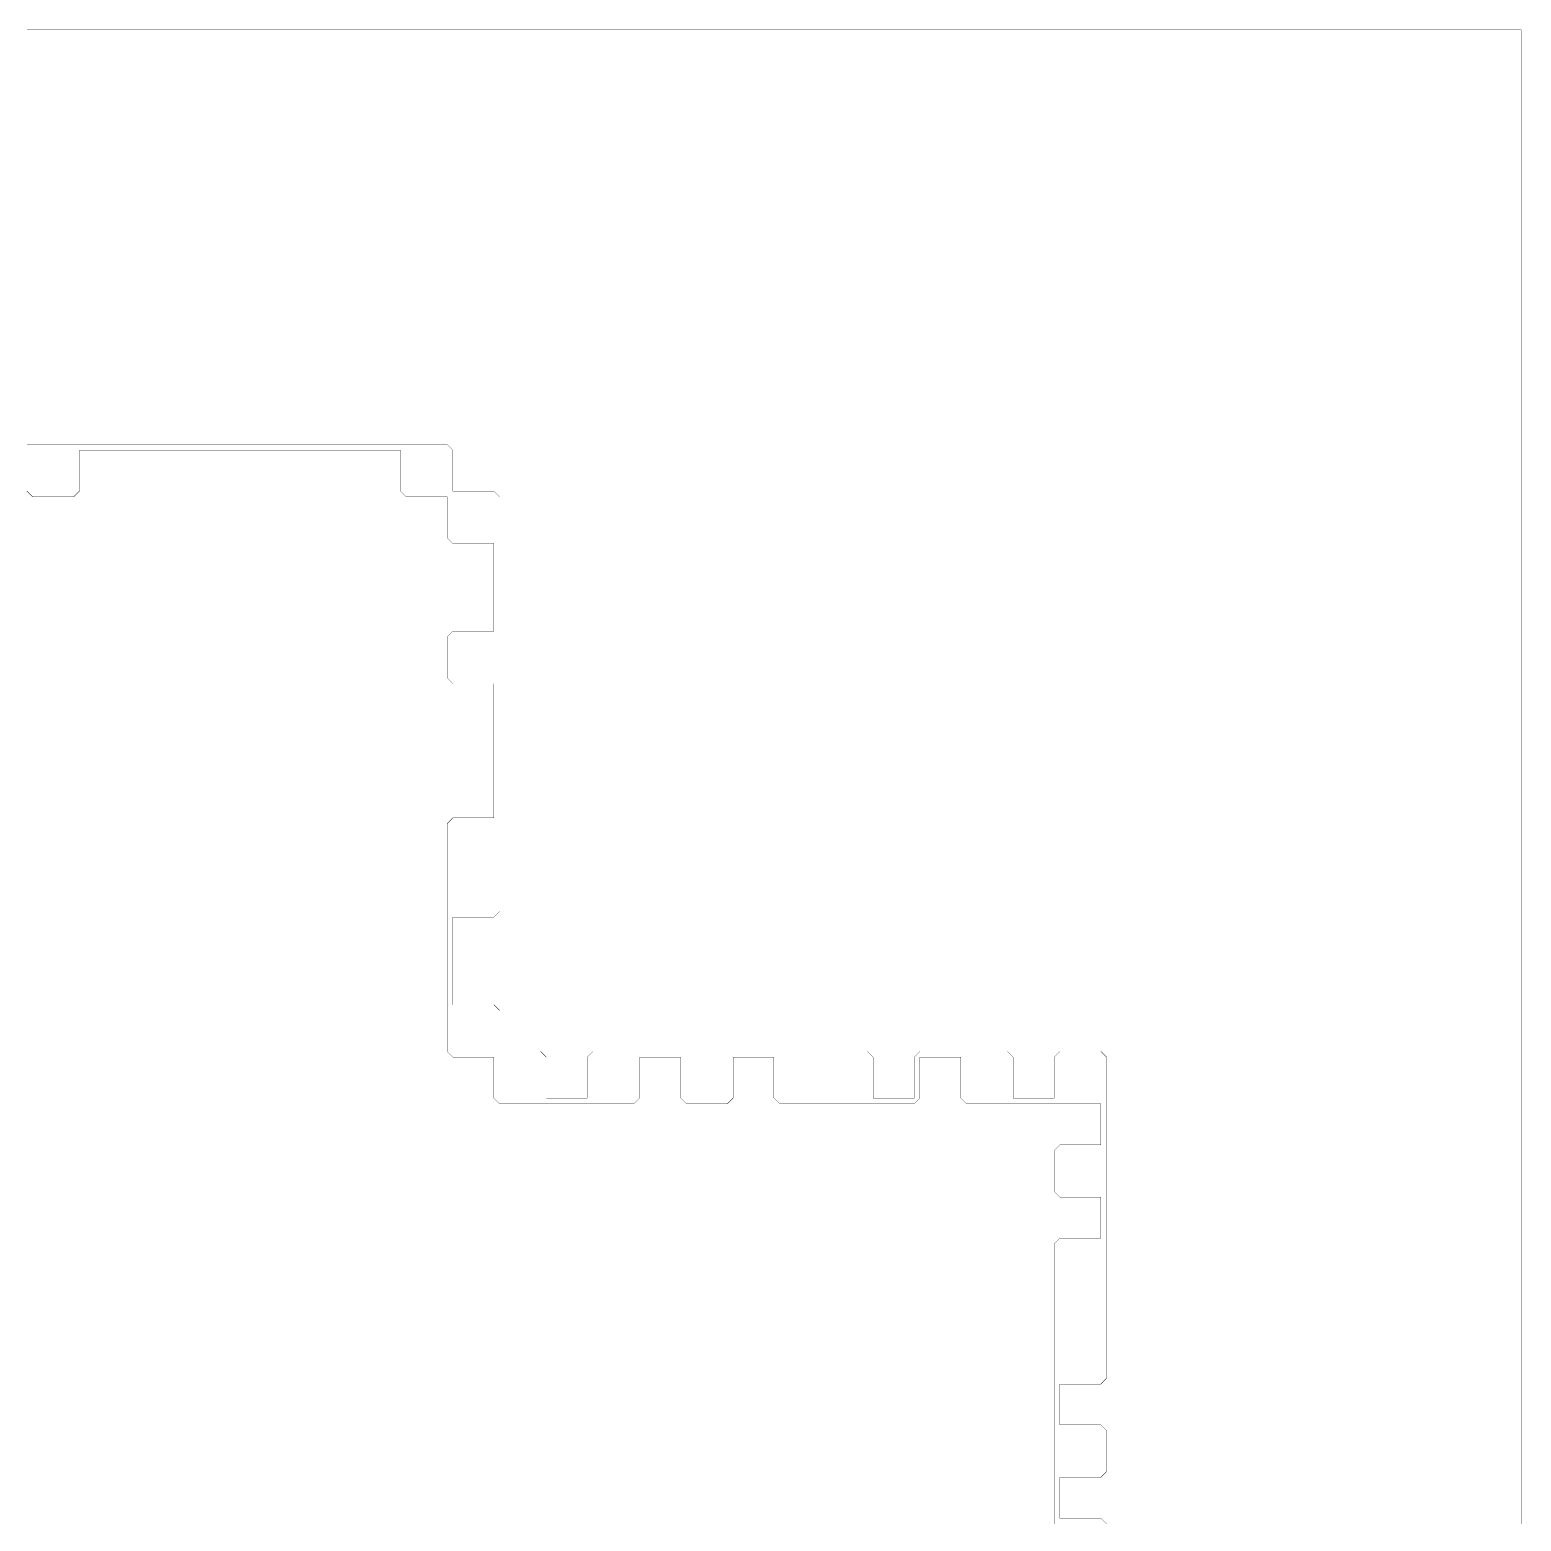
# Model space of a CAD drawing. Header units: metres. Extents: x 0 to 4990, y -4990 to 0.
# Drawn here: x 2495 to 4990, y -2495 to 0 of the extents above; entities that cross this region are included whole.
import ezdxf

# ---------------------------------------------------------------- set-up
doc = ezdxf.new("R2010")
doc.units = ezdxf.units.M
doc.layers.add('conductor', color=1, linetype='Continuous')
doc.layers.add('substrate', color=5, linetype='Continuous')

msp = doc.modelspace()

# ---------------------------------------------------------------- linework, layer by layer
at = {"layer": 'conductor', "const_width": 0.5}
msp.add_lwpolyline([(4208.984375, -2500), (4208.984375, -2490.234375), (4208.984375, -2480.46875), (4208.984375, -2470.703125), (4208.984375, -2460.9375), (4208.984375, -2451.171875), (4208.984375, -2441.40625), (4208.984375, -2431.640625), (4208.984375, -2421.875), (4208.984375, -2412.109375), (4208.984375, -2402.34375), (4208.984375, -2392.578125), (4208.984375, -2382.8125), (4208.984375, -2373.046875), (4208.984375, -2363.28125), (4208.984375, -2353.515625), (4208.984375, -2343.75), (4208.984375, -2333.984375), (4208.984375, -2324.21875), (4208.984375, -2314.453125), (4208.984375, -2304.6875), (4208.984375, -2294.921875), (4208.984375, -2285.15625), (4208.984375, -2275.390625), (4208.984375, -2265.625), (4208.984375, -2255.859375), (4208.984375, -2246.09375), (4208.984375, -2236.328125), (4208.984375, -2226.5625), (4208.984375, -2216.796875), (4208.984375, -2207.03125), (4208.984375, -2197.265625), (4208.984375, -2187.5), (4208.984375, -2177.734375), (4208.984375, -2167.96875), (4208.984375, -2158.203125), (4208.984375, -2148.4375), (4208.984375, -2138.671875), (4208.984375, -2128.90625), (4208.984375, -2119.140625), (4208.984375, -2109.375), (4208.984375, -2099.609375), (4208.984375, -2089.84375), (4208.984375, -2080.078125), (4208.984375, -2070.3125), (4208.984375, -2060.546875), (4208.984375, -2050.78125), (4208.984375, -2041.015625), (4208.984375, -2031.25), (4218.75, -2021.484375), (4228.515625, -2021.484375), (4238.28125, -2021.484375), (4248.046875, -2021.484375), (4257.8125, -2021.484375), (4267.578125, -2021.484375), (4277.34375, -2021.484375), (4287.109375, -2021.484375), (4287.109375, -2011.71875), (4287.109375, -2001.953125), (4287.109375, -1992.1875), (4287.109375, -1982.421875), (4287.109375, -1972.65625), (4287.109375, -1962.890625), (4287.109375, -1953.125), (4277.34375, -1953.125), (4267.578125, -1953.125), (4257.8125, -1953.125), (4248.046875, -1953.125), (4238.28125, -1953.125), (4228.515625, -1953.125), (4218.75, -1953.125), (4208.984375, -1943.359375), (4208.984375, -1933.59375), (4208.984375, -1923.828125), (4208.984375, -1914.0625), (4208.984375, -1904.296875), (4208.984375, -1894.53125), (4208.984375, -1884.765625), (4208.984375, -1875), (4218.75, -1865.234375), (4228.515625, -1865.234375), (4238.28125, -1865.234375), (4248.046875, -1865.234375), (4257.8125, -1865.234375), (4267.578125, -1865.234375), (4277.34375, -1865.234375), (4287.109375, -1865.234375), (4287.109375, -1855.46875), (4287.109375, -1845.703125), (4287.109375, -1835.9375), (4287.109375, -1826.171875), (4287.109375, -1816.40625), (4287.109375, -1806.640625), (4287.109375, -1796.875), (4277.34375, -1796.875), (4267.578125, -1796.875), (4257.8125, -1796.875), (4248.046875, -1796.875), (4238.28125, -1796.875), (4228.515625, -1796.875), (4218.75, -1796.875), (4208.984375, -1796.875), (4199.21875, -1796.875), (4189.453125, -1796.875), (4179.6875, -1796.875), (4169.921875, -1796.875), (4160.15625, -1796.875), (4150.390625, -1796.875), (4140.625, -1796.875), (4130.859375, -1796.875), (4121.09375, -1796.875), (4111.328125, -1796.875), (4101.5625, -1796.875), (4091.796875, -1796.875), (4082.03125, -1796.875), (4072.265625, -1796.875), (4062.5, -1796.875), (4052.734375, -1787.109375), (4052.734375, -1777.34375), (4052.734375, -1767.578125), (4052.734375, -1757.8125), (4052.734375, -1748.046875), (4052.734375, -1738.28125), (4052.734375, -1728.515625), (4052.734375, -1718.75), (4042.96875, -1718.75), (4033.203125, -1718.75), (4023.4375, -1718.75), (4013.671875, -1718.75), (4003.90625, -1718.75), (3994.140625, -1718.75), (3984.375, -1718.75), (3984.375, -1728.515625), (3984.375, -1738.28125), (3984.375, -1748.046875), (3984.375, -1757.8125), (3984.375, -1767.578125), (3984.375, -1777.34375), (3984.375, -1787.109375), (3974.609375, -1796.875), (3964.84375, -1796.875), (3955.078125, -1796.875), (3945.3125, -1796.875), (3935.546875, -1796.875), (3925.78125, -1796.875), (3916.015625, -1796.875), (3906.25, -1796.875), (3896.484375, -1796.875), (3886.71875, -1796.875), (3876.953125, -1796.875), (3867.1875, -1796.875), (3857.421875, -1796.875), (3847.65625, -1796.875), (3837.890625, -1796.875), (3828.125, -1796.875), (3818.359375, -1796.875), (3808.59375, -1796.875), (3798.828125, -1796.875), (3789.0625, -1796.875), (3779.296875, -1796.875), (3769.53125, -1796.875), (3759.765625, -1796.875), (3750, -1796.875), (3740.234375, -1787.109375), (3740.234375, -1777.34375), (3740.234375, -1767.578125), (3740.234375, -1757.8125), (3740.234375, -1748.046875), (3740.234375, -1738.28125), (3740.234375, -1728.515625), (3740.234375, -1718.75), (3730.46875, -1718.75), (3720.703125, -1718.75), (3710.9375, -1718.75), (3701.171875, -1718.75), (3691.40625, -1718.75), (3681.640625, -1718.75), (3671.875, -1718.75), (3671.875, -1728.515625), (3671.875, -1738.28125), (3671.875, -1748.046875), (3671.875, -1757.8125), (3671.875, -1767.578125), (3671.875, -1777.34375), (3671.875, -1787.109375), (3662.109375, -1796.875), (3652.34375, -1796.875), (3642.578125, -1796.875), (3632.8125, -1796.875), (3623.046875, -1796.875), (3613.28125, -1796.875), (3603.515625, -1796.875), (3593.75, -1796.875), (3583.984375, -1787.109375), (3583.984375, -1777.34375), (3583.984375, -1767.578125), (3583.984375, -1757.8125), (3583.984375, -1748.046875), (3583.984375, -1738.28125), (3583.984375, -1728.515625), (3583.984375, -1718.75), (3574.21875, -1718.75), (3564.453125, -1718.75), (3554.6875, -1718.75), (3544.921875, -1718.75), (3535.15625, -1718.75), (3525.390625, -1718.75), (3515.625, -1718.75), (3515.625, -1728.515625), (3515.625, -1738.28125), (3515.625, -1748.046875), (3515.625, -1757.8125), (3515.625, -1767.578125), (3515.625, -1777.34375), (3515.625, -1787.109375), (3505.859375, -1796.875), (3496.09375, -1796.875), (3486.328125, -1796.875), (3476.5625, -1796.875), (3466.796875, -1796.875), (3457.03125, -1796.875), (3447.265625, -1796.875), (3437.5, -1796.875), (3427.734375, -1796.875), (3417.96875, -1796.875), (3408.203125, -1796.875), (3398.4375, -1796.875), (3388.671875, -1796.875), (3378.90625, -1796.875), (3369.140625, -1796.875), (3359.375, -1796.875), (3349.609375, -1796.875), (3339.84375, -1796.875), (3330.078125, -1796.875), (3320.3125, -1796.875), (3310.546875, -1796.875), (3300.78125, -1796.875), (3291.015625, -1796.875), (3281.25, -1796.875), (3271.484375, -1787.109375), (3271.484375, -1777.34375), (3271.484375, -1767.578125), (3271.484375, -1757.8125), (3271.484375, -1748.046875), (3271.484375, -1738.28125), (3271.484375, -1728.515625), (3271.484375, -1718.75), (3261.71875, -1718.75), (3251.953125, -1718.75), (3242.1875, -1718.75), (3232.421875, -1718.75), (3222.65625, -1718.75), (3212.890625, -1718.75), (3203.125, -1718.75), (3193.359375, -1708.984375), (3193.359375, -1699.21875), (3193.359375, -1689.453125), (3193.359375, -1679.6875), (3193.359375, -1669.921875), (3193.359375, -1660.15625), (3193.359375, -1650.390625), (3193.359375, -1640.625), (3193.359375, -1630.859375), (3193.359375, -1621.09375), (3193.359375, -1611.328125), (3193.359375, -1601.5625), (3193.359375, -1591.796875), (3193.359375, -1582.03125), (3193.359375, -1572.265625), (3193.359375, -1562.5), (3193.359375, -1552.734375), (3193.359375, -1542.96875), (3193.359375, -1533.203125), (3193.359375, -1523.4375), (3193.359375, -1513.671875), (3193.359375, -1503.90625), (3193.359375, -1494.140625), (3193.359375, -1484.375), (3193.359375, -1474.609375), (3193.359375, -1464.84375), (3193.359375, -1455.078125), (3193.359375, -1445.3125), (3193.359375, -1435.546875), (3193.359375, -1425.78125), (3193.359375, -1416.015625), (3193.359375, -1406.25), (3193.359375, -1396.484375), (3193.359375, -1386.71875), (3193.359375, -1376.953125), (3193.359375, -1367.1875), (3193.359375, -1357.421875), (3193.359375, -1347.65625), (3193.359375, -1337.890625), (3193.359375, -1328.125), (3203.125, -1318.359375), (3212.890625, -1318.359375), (3222.65625, -1318.359375), (3232.421875, -1318.359375), (3242.1875, -1318.359375), (3251.953125, -1318.359375), (3261.71875, -1318.359375), (3271.484375, -1318.359375), (3271.484375, -1308.59375), (3271.484375, -1298.828125), (3271.484375, -1289.0625), (3271.484375, -1279.296875), (3271.484375, -1269.53125), (3271.484375, -1259.765625), (3271.484375, -1250), (3271.484375, -1240.234375), (3271.484375, -1230.46875), (3271.484375, -1220.703125), (3271.484375, -1210.9375), (3271.484375, -1201.171875), (3271.484375, -1191.40625), (3271.484375, -1181.640625), (3271.484375, -1171.875), (3271.484375, -1162.109375), (3271.484375, -1152.34375), (3271.484375, -1142.578125), (3271.484375, -1132.8125), (3271.484375, -1123.046875), (3271.484375, -1113.28125), (3271.484375, -1103.515625), (3271.484375, -1093.75), (3261.71875, -1093.75), (3251.953125, -1093.75), (3242.1875, -1093.75), (3232.421875, -1093.75), (3222.65625, -1093.75), (3212.890625, -1093.75), (3203.125, -1093.75), (3193.359375, -1083.984375), (3193.359375, -1074.21875), (3193.359375, -1064.453125), (3193.359375, -1054.6875), (3193.359375, -1044.921875), (3193.359375, -1035.15625), (3193.359375, -1025.390625), (3193.359375, -1015.625), (3203.125, -1005.859375), (3212.890625, -1005.859375), (3222.65625, -1005.859375), (3232.421875, -1005.859375), (3242.1875, -1005.859375), (3251.953125, -1005.859375), (3261.71875, -1005.859375), (3271.484375, -1005.859375), (3271.484375, -996.09375), (3271.484375, -986.328125), (3271.484375, -976.5625), (3271.484375, -966.796875), (3271.484375, -957.03125), (3271.484375, -947.265625), (3271.484375, -937.5), (3271.484375, -927.734375), (3271.484375, -917.96875), (3271.484375, -908.203125), (3271.484375, -898.4375), (3271.484375, -888.671875), (3271.484375, -878.90625), (3271.484375, -869.140625), (3271.484375, -859.375), (3261.71875, -859.375), (3251.953125, -859.375), (3242.1875, -859.375), (3232.421875, -859.375), (3222.65625, -859.375), (3212.890625, -859.375), (3203.125, -859.375), (3193.359375, -849.609375), (3193.359375, -839.84375), (3193.359375, -830.078125), (3193.359375, -820.3125), (3193.359375, -810.546875), (3193.359375, -800.78125), (3193.359375, -791.015625), (3193.359375, -781.25), (3183.59375, -781.25), (3173.828125, -781.25), (3164.0625, -781.25), (3154.296875, -781.25), (3144.53125, -781.25), (3134.765625, -781.25), (3125, -781.25), (3115.234375, -771.484375), (3115.234375, -761.71875), (3115.234375, -751.953125), (3115.234375, -742.1875), (3115.234375, -732.421875), (3115.234375, -722.65625), (3115.234375, -712.890625), (3115.234375, -703.125), (3105.46875, -703.125), (3095.703125, -703.125), (3085.9375, -703.125), (3076.171875, -703.125), (3066.40625, -703.125), (3056.640625, -703.125), (3046.875, -703.125), (3037.109375, -703.125), (3027.34375, -703.125), (3017.578125, -703.125), (3007.8125, -703.125), (2998.046875, -703.125), (2988.28125, -703.125), (2978.515625, -703.125), (2968.75, -703.125), (2958.984375, -703.125), (2949.21875, -703.125), (2939.453125, -703.125), (2929.6875, -703.125), (2919.921875, -703.125), (2910.15625, -703.125), (2900.390625, -703.125), (2890.625, -703.125), (2880.859375, -703.125), (2871.09375, -703.125), (2861.328125, -703.125), (2851.5625, -703.125), (2841.796875, -703.125), (2832.03125, -703.125), (2822.265625, -703.125), (2812.5, -703.125), (2802.734375, -703.125), (2792.96875, -703.125), (2783.203125, -703.125), (2773.4375, -703.125), (2763.671875, -703.125), (2753.90625, -703.125), (2744.140625, -703.125), (2734.375, -703.125), (2724.609375, -703.125), (2714.84375, -703.125), (2705.078125, -703.125), (2695.3125, -703.125), (2685.546875, -703.125), (2675.78125, -703.125), (2666.015625, -703.125), (2656.25, -703.125), (2646.484375, -703.125), (2636.71875, -703.125), (2626.953125, -703.125), (2617.1875, -703.125), (2607.421875, -703.125), (2597.65625, -703.125), (2587.890625, -703.125), (2578.125, -703.125), (2578.125, -712.890625), (2578.125, -722.65625), (2578.125, -732.421875), (2578.125, -742.1875), (2578.125, -751.953125), (2578.125, -761.71875), (2578.125, -771.484375), (2568.359375, -781.25), (2558.59375, -781.25), (2548.828125, -781.25), (2539.0625, -781.25), (2529.296875, -781.25), (2519.53125, -781.25), (2509.765625, -781.25), (2500, -781.25), (2490.234375, -771.484375)], dxfattribs=at)
at = {"layer": 'substrate', "const_width": 0.5}
for points in [[(4990.234375, -2500), (4990.234375, -2490.234375), (4990.234375, -2480.46875), (4990.234375, -2470.703125), (4990.234375, -2460.9375), (4990.234375, -2451.171875), (4990.234375, -2441.40625), (4990.234375, -2431.640625), (4990.234375, -2421.875), (4990.234375, -2412.109375), (4990.234375, -2402.34375), (4990.234375, -2392.578125), (4990.234375, -2382.8125), (4990.234375, -2373.046875), (4990.234375, -2363.28125), (4990.234375, -2353.515625), (4990.234375, -2343.75), (4990.234375, -2333.984375), (4990.234375, -2324.21875), (4990.234375, -2314.453125), (4990.234375, -2304.6875), (4990.234375, -2294.921875), (4990.234375, -2285.15625), (4990.234375, -2275.390625), (4990.234375, -2265.625), (4990.234375, -2255.859375), (4990.234375, -2246.09375), (4990.234375, -2236.328125), (4990.234375, -2226.5625), (4990.234375, -2216.796875), (4990.234375, -2207.03125), (4990.234375, -2197.265625), (4990.234375, -2187.5), (4990.234375, -2177.734375), (4990.234375, -2167.96875), (4990.234375, -2158.203125), (4990.234375, -2148.4375), (4990.234375, -2138.671875), (4990.234375, -2128.90625), (4990.234375, -2119.140625), (4990.234375, -2109.375), (4990.234375, -2099.609375), (4990.234375, -2089.84375), (4990.234375, -2080.078125), (4990.234375, -2070.3125), (4990.234375, -2060.546875), (4990.234375, -2050.78125), (4990.234375, -2041.015625), (4990.234375, -2031.25), (4990.234375, -2021.484375), (4990.234375, -2011.71875), (4990.234375, -2001.953125), (4990.234375, -1992.1875), (4990.234375, -1982.421875), (4990.234375, -1972.65625), (4990.234375, -1962.890625), (4990.234375, -1953.125), (4990.234375, -1943.359375), (4990.234375, -1933.59375), (4990.234375, -1923.828125), (4990.234375, -1914.0625), (4990.234375, -1904.296875), (4990.234375, -1894.53125), (4990.234375, -1884.765625), (4990.234375, -1875), (4990.234375, -1865.234375), (4990.234375, -1855.46875), (4990.234375, -1845.703125), (4990.234375, -1835.9375), (4990.234375, -1826.171875), (4990.234375, -1816.40625), (4990.234375, -1806.640625), (4990.234375, -1796.875), (4990.234375, -1787.109375), (4990.234375, -1777.34375), (4990.234375, -1767.578125), (4990.234375, -1757.8125), (4990.234375, -1748.046875), (4990.234375, -1738.28125), (4990.234375, -1728.515625), (4990.234375, -1718.75), (4990.234375, -1708.984375), (4990.234375, -1699.21875), (4990.234375, -1689.453125), (4990.234375, -1679.6875), (4990.234375, -1669.921875), (4990.234375, -1660.15625), (4990.234375, -1650.390625), (4990.234375, -1640.625), (4990.234375, -1630.859375), (4990.234375, -1621.09375), (4990.234375, -1611.328125), (4990.234375, -1601.5625), (4990.234375, -1591.796875), (4990.234375, -1582.03125), (4990.234375, -1572.265625), (4990.234375, -1562.5), (4990.234375, -1552.734375), (4990.234375, -1542.96875), (4990.234375, -1533.203125), (4990.234375, -1523.4375), (4990.234375, -1513.671875), (4990.234375, -1503.90625), (4990.234375, -1494.140625), (4990.234375, -1484.375), (4990.234375, -1474.609375), (4990.234375, -1464.84375), (4990.234375, -1455.078125), (4990.234375, -1445.3125), (4990.234375, -1435.546875), (4990.234375, -1425.78125), (4990.234375, -1416.015625), (4990.234375, -1406.25), (4990.234375, -1396.484375), (4990.234375, -1386.71875), (4990.234375, -1376.953125), (4990.234375, -1367.1875), (4990.234375, -1357.421875), (4990.234375, -1347.65625), (4990.234375, -1337.890625), (4990.234375, -1328.125), (4990.234375, -1318.359375), (4990.234375, -1308.59375), (4990.234375, -1298.828125), (4990.234375, -1289.0625), (4990.234375, -1279.296875), (4990.234375, -1269.53125), (4990.234375, -1259.765625), (4990.234375, -1250), (4990.234375, -1240.234375), (4990.234375, -1230.46875), (4990.234375, -1220.703125), (4990.234375, -1210.9375), (4990.234375, -1201.171875), (4990.234375, -1191.40625), (4990.234375, -1181.640625), (4990.234375, -1171.875), (4990.234375, -1162.109375), (4990.234375, -1152.34375), (4990.234375, -1142.578125), (4990.234375, -1132.8125), (4990.234375, -1123.046875), (4990.234375, -1113.28125), (4990.234375, -1103.515625), (4990.234375, -1093.75), (4990.234375, -1083.984375), (4990.234375, -1074.21875), (4990.234375, -1064.453125), (4990.234375, -1054.6875), (4990.234375, -1044.921875), (4990.234375, -1035.15625), (4990.234375, -1025.390625), (4990.234375, -1015.625), (4990.234375, -1005.859375), (4990.234375, -996.09375), (4990.234375, -986.328125), (4990.234375, -976.5625), (4990.234375, -966.796875), (4990.234375, -957.03125), (4990.234375, -947.265625), (4990.234375, -937.5), (4990.234375, -927.734375), (4990.234375, -917.96875), (4990.234375, -908.203125), (4990.234375, -898.4375), (4990.234375, -888.671875), (4990.234375, -878.90625), (4990.234375, -869.140625), (4990.234375, -859.375), (4990.234375, -849.609375), (4990.234375, -839.84375), (4990.234375, -830.078125), (4990.234375, -820.3125), (4990.234375, -810.546875), (4990.234375, -800.78125), (4990.234375, -791.015625), (4990.234375, -781.25), (4990.234375, -771.484375), (4990.234375, -761.71875), (4990.234375, -751.953125), (4990.234375, -742.1875), (4990.234375, -732.421875), (4990.234375, -722.65625), (4990.234375, -712.890625), (4990.234375, -703.125), (4990.234375, -693.359375), (4990.234375, -683.59375), (4990.234375, -673.828125), (4990.234375, -664.0625), (4990.234375, -654.296875), (4990.234375, -644.53125), (4990.234375, -634.765625), (4990.234375, -625), (4990.234375, -615.234375), (4990.234375, -605.46875), (4990.234375, -595.703125), (4990.234375, -585.9375), (4990.234375, -576.171875), (4990.234375, -566.40625), (4990.234375, -556.640625), (4990.234375, -546.875), (4990.234375, -537.109375), (4990.234375, -527.34375), (4990.234375, -517.578125), (4990.234375, -507.8125), (4990.234375, -498.046875), (4990.234375, -488.28125), (4990.234375, -478.515625), (4990.234375, -468.75), (4990.234375, -458.984375), (4990.234375, -449.21875), (4990.234375, -439.453125), (4990.234375, -429.6875), (4990.234375, -419.921875), (4990.234375, -410.15625), (4990.234375, -400.390625), (4990.234375, -390.625), (4990.234375, -380.859375), (4990.234375, -371.09375), (4990.234375, -361.328125), (4990.234375, -351.5625), (4990.234375, -341.796875), (4990.234375, -332.03125), (4990.234375, -322.265625), (4990.234375, -312.5), (4990.234375, -302.734375), (4990.234375, -292.96875), (4990.234375, -283.203125), (4990.234375, -273.4375), (4990.234375, -263.671875), (4990.234375, -253.90625), (4990.234375, -244.140625), (4990.234375, -234.375), (4990.234375, -224.609375), (4990.234375, -214.84375), (4990.234375, -205.078125), (4990.234375, -195.3125), (4990.234375, -185.546875), (4990.234375, -175.78125), (4990.234375, -166.015625), (4990.234375, -156.25), (4990.234375, -146.484375), (4990.234375, -136.71875), (4990.234375, -126.953125), (4990.234375, -117.1875), (4990.234375, -107.421875), (4990.234375, -97.65625), (4990.234375, -87.890625), (4990.234375, -78.125), (4990.234375, -68.359375), (4990.234375, -58.59375), (4990.234375, -48.828125), (4990.234375, -39.0625), (4990.234375, -29.296875), (4990.234375, -19.53125), (4990.234375, -9.765625), (4990.234375, 0), (4980.46875, 0), (4970.703125, 0), (4960.9375, 0), (4951.171875, 0), (4941.40625, 0), (4931.640625, 0), (4921.875, 0), (4912.109375, 0), (4902.34375, 0), (4892.578125, 0), (4882.8125, 0), (4873.046875, 0), (4863.28125, 0), (4853.515625, 0), (4843.75, 0), (4833.984375, 0), (4824.21875, 0), (4814.453125, 0), (4804.6875, 0), (4794.921875, 0), (4785.15625, 0), (4775.390625, 0), (4765.625, 0), (4755.859375, 0), (4746.09375, 0), (4736.328125, 0), (4726.5625, 0), (4716.796875, 0), (4707.03125, 0), (4697.265625, 0), (4687.5, 0), (4677.734375, 0), (4667.96875, 0), (4658.203125, 0), (4648.4375, 0), (4638.671875, 0), (4628.90625, 0), (4619.140625, 0), (4609.375, 0), (4599.609375, 0), (4589.84375, 0), (4580.078125, 0), (4570.3125, 0), (4560.546875, 0), (4550.78125, 0), (4541.015625, 0), (4531.25, 0), (4521.484375, 0), (4511.71875, 0), (4501.953125, 0), (4492.1875, 0), (4482.421875, 0), (4472.65625, 0), (4462.890625, 0), (4453.125, 0), (4443.359375, 0), (4433.59375, 0), (4423.828125, 0), (4414.0625, 0), (4404.296875, 0), (4394.53125, 0), (4384.765625, 0), (4375, 0), (4365.234375, 0), (4355.46875, 0), (4345.703125, 0), (4335.9375, 0), (4326.171875, 0), (4316.40625, 0), (4306.640625, 0), (4296.875, 0), (4287.109375, 0), (4277.34375, 0), (4267.578125, 0), (4257.8125, 0), (4248.046875, 0), (4238.28125, 0), (4228.515625, 0), (4218.75, 0), (4208.984375, 0), (4199.21875, 0), (4189.453125, 0), (4179.6875, 0), (4169.921875, 0), (4160.15625, 0), (4150.390625, 0), (4140.625, 0), (4130.859375, 0), (4121.09375, 0), (4111.328125, 0), (4101.5625, 0), (4091.796875, 0), (4082.03125, 0), (4072.265625, 0), (4062.5, 0), (4052.734375, 0), (4042.96875, 0), (4033.203125, 0), (4023.4375, 0), (4013.671875, 0), (4003.90625, 0), (3994.140625, 0), (3984.375, 0), (3974.609375, 0), (3964.84375, 0), (3955.078125, 0), (3945.3125, 0), (3935.546875, 0), (3925.78125, 0), (3916.015625, 0), (3906.25, 0), (3896.484375, 0), (3886.71875, 0), (3876.953125, 0), (3867.1875, 0), (3857.421875, 0), (3847.65625, 0), (3837.890625, 0), (3828.125, 0), (3818.359375, 0), (3808.59375, 0), (3798.828125, 0), (3789.0625, 0), (3779.296875, 0), (3769.53125, 0), (3759.765625, 0), (3750, 0), (3740.234375, 0), (3730.46875, 0), (3720.703125, 0), (3710.9375, 0), (3701.171875, 0), (3691.40625, 0), (3681.640625, 0), (3671.875, 0), (3662.109375, 0), (3652.34375, 0), (3642.578125, 0), (3632.8125, 0), (3623.046875, 0), (3613.28125, 0), (3603.515625, 0), (3593.75, 0), (3583.984375, 0), (3574.21875, 0), (3564.453125, 0), (3554.6875, 0), (3544.921875, 0), (3535.15625, 0), (3525.390625, 0), (3515.625, 0), (3505.859375, 0), (3496.09375, 0), (3486.328125, 0), (3476.5625, 0), (3466.796875, 0), (3457.03125, 0), (3447.265625, 0), (3437.5, 0), (3427.734375, 0), (3417.96875, 0), (3408.203125, 0), (3398.4375, 0), (3388.671875, 0), (3378.90625, 0), (3369.140625, 0), (3359.375, 0), (3349.609375, 0), (3339.84375, 0), (3330.078125, 0), (3320.3125, 0), (3310.546875, 0), (3300.78125, 0), (3291.015625, 0), (3281.25, 0), (3271.484375, 0), (3261.71875, 0), (3251.953125, 0), (3242.1875, 0), (3232.421875, 0), (3222.65625, 0), (3212.890625, 0), (3203.125, 0), (3193.359375, 0), (3183.59375, 0), (3173.828125, 0), (3164.0625, 0), (3154.296875, 0), (3144.53125, 0), (3134.765625, 0), (3125, 0), (3115.234375, 0), (3105.46875, 0), (3095.703125, 0), (3085.9375, 0), (3076.171875, 0), (3066.40625, 0), (3056.640625, 0), (3046.875, 0), (3037.109375, 0), (3027.34375, 0), (3017.578125, 0), (3007.8125, 0), (2998.046875, 0), (2988.28125, 0), (2978.515625, 0), (2968.75, 0), (2958.984375, 0), (2949.21875, 0), (2939.453125, 0), (2929.6875, 0), (2919.921875, 0), (2910.15625, 0), (2900.390625, 0), (2890.625, 0), (2880.859375, 0), (2871.09375, 0), (2861.328125, 0), (2851.5625, 0), (2841.796875, 0), (2832.03125, 0), (2822.265625, 0), (2812.5, 0), (2802.734375, 0), (2792.96875, 0), (2783.203125, 0), (2773.4375, 0), (2763.671875, 0), (2753.90625, 0), (2744.140625, 0), (2734.375, 0), (2724.609375, 0), (2714.84375, 0), (2705.078125, 0), (2695.3125, 0), (2685.546875, 0), (2675.78125, 0), (2666.015625, 0), (2656.25, 0), (2646.484375, 0), (2636.71875, 0), (2626.953125, 0), (2617.1875, 0), (2607.421875, 0), (2597.65625, 0), (2587.890625, 0), (2578.125, 0), (2568.359375, 0), (2558.59375, 0), (2548.828125, 0), (2539.0625, 0), (2529.296875, 0), (2519.53125, 0), (2509.765625, 0), (2500, 0), (2490.234375, 0)], [(2490.234375, -693.359375), (2500, -693.359375), (2509.765625, -693.359375), (2519.53125, -693.359375), (2529.296875, -693.359375), (2539.0625, -693.359375), (2548.828125, -693.359375), (2558.59375, -693.359375), (2568.359375, -693.359375), (2578.125, -693.359375), (2587.890625, -693.359375), (2597.65625, -693.359375), (2607.421875, -693.359375), (2617.1875, -693.359375), (2626.953125, -693.359375), (2636.71875, -693.359375), (2646.484375, -693.359375), (2656.25, -693.359375), (2666.015625, -693.359375), (2675.78125, -693.359375), (2685.546875, -693.359375), (2695.3125, -693.359375), (2705.078125, -693.359375), (2714.84375, -693.359375), (2724.609375, -693.359375), (2734.375, -693.359375), (2744.140625, -693.359375), (2753.90625, -693.359375), (2763.671875, -693.359375), (2773.4375, -693.359375), (2783.203125, -693.359375), (2792.96875, -693.359375), (2802.734375, -693.359375), (2812.5, -693.359375), (2822.265625, -693.359375), (2832.03125, -693.359375), (2841.796875, -693.359375), (2851.5625, -693.359375), (2861.328125, -693.359375), (2871.09375, -693.359375), (2880.859375, -693.359375), (2890.625, -693.359375), (2900.390625, -693.359375), (2910.15625, -693.359375), (2919.921875, -693.359375), (2929.6875, -693.359375), (2939.453125, -693.359375), (2949.21875, -693.359375), (2958.984375, -693.359375), (2968.75, -693.359375), (2978.515625, -693.359375), (2988.28125, -693.359375), (2998.046875, -693.359375), (3007.8125, -693.359375), (3017.578125, -693.359375), (3027.34375, -693.359375), (3037.109375, -693.359375), (3046.875, -693.359375), (3056.640625, -693.359375), (3066.40625, -693.359375), (3076.171875, -693.359375), (3085.9375, -693.359375), (3095.703125, -693.359375), (3105.46875, -693.359375), (3115.234375, -693.359375), (3125, -693.359375), (3134.765625, -693.359375), (3144.53125, -693.359375), (3154.296875, -693.359375), (3164.0625, -693.359375), (3173.828125, -693.359375), (3183.59375, -693.359375), (3193.359375, -693.359375), (3203.125, -703.125), (3203.125, -712.890625), (3203.125, -722.65625), (3203.125, -732.421875), (3203.125, -742.1875), (3203.125, -751.953125), (3203.125, -761.71875), (3203.125, -771.484375), (3212.890625, -771.484375), (3222.65625, -771.484375), (3232.421875, -771.484375), (3242.1875, -771.484375), (3251.953125, -771.484375), (3261.71875, -771.484375), (3271.484375, -771.484375), (3281.25, -781.25), (3281.25, -791.015625), (3281.25, -800.78125), (3281.25, -810.546875), (3281.25, -820.3125), (3281.25, -830.078125), (3281.25, -839.84375), (3281.25, -849.609375), (3281.25, -859.375), (3281.25, -869.140625), (3281.25, -878.90625), (3281.25, -888.671875), (3281.25, -898.4375), (3281.25, -908.203125), (3281.25, -917.96875), (3281.25, -927.734375), (3281.25, -937.5), (3281.25, -947.265625), (3281.25, -957.03125), (3281.25, -966.796875), (3281.25, -976.5625), (3281.25, -986.328125), (3281.25, -996.09375), (3281.25, -1005.859375), (3281.25, -1015.625), (3281.25, -1025.390625), (3281.25, -1035.15625), (3281.25, -1044.921875), (3281.25, -1054.6875), (3281.25, -1064.453125), (3281.25, -1074.21875), (3281.25, -1083.984375), (3281.25, -1093.75), (3281.25, -1103.515625), (3281.25, -1113.28125), (3281.25, -1123.046875), (3281.25, -1132.8125), (3281.25, -1142.578125), (3281.25, -1152.34375), (3281.25, -1162.109375), (3281.25, -1171.875), (3281.25, -1181.640625), (3281.25, -1191.40625), (3281.25, -1201.171875), (3281.25, -1210.9375), (3281.25, -1220.703125), (3281.25, -1230.46875), (3281.25, -1240.234375), (3281.25, -1250), (3281.25, -1259.765625), (3281.25, -1269.53125), (3281.25, -1279.296875), (3281.25, -1289.0625), (3281.25, -1298.828125), (3281.25, -1308.59375), (3281.25, -1318.359375), (3281.25, -1328.125), (3281.25, -1337.890625), (3281.25, -1347.65625), (3281.25, -1357.421875), (3281.25, -1367.1875), (3281.25, -1376.953125), (3281.25, -1386.71875), (3281.25, -1396.484375), (3281.25, -1406.25), (3281.25, -1416.015625), (3281.25, -1425.78125), (3281.25, -1435.546875), (3281.25, -1445.3125), (3281.25, -1455.078125), (3281.25, -1464.84375), (3281.25, -1474.609375), (3271.484375, -1484.375), (3261.71875, -1484.375), (3251.953125, -1484.375), (3242.1875, -1484.375), (3232.421875, -1484.375), (3222.65625, -1484.375), (3212.890625, -1484.375), (3203.125, -1484.375), (3203.125, -1494.140625), (3203.125, -1503.90625), (3203.125, -1513.671875), (3203.125, -1523.4375), (3203.125, -1533.203125), (3203.125, -1542.96875), (3203.125, -1552.734375), (3203.125, -1562.5), (3203.125, -1572.265625), (3203.125, -1582.03125), (3203.125, -1591.796875), (3203.125, -1601.5625), (3203.125, -1611.328125), (3203.125, -1621.09375), (3203.125, -1630.859375), (3212.890625, -1630.859375), (3222.65625, -1630.859375), (3232.421875, -1630.859375), (3242.1875, -1630.859375), (3251.953125, -1630.859375), (3261.71875, -1630.859375), (3271.484375, -1630.859375), (3281.25, -1640.625), (3281.25, -1650.390625), (3281.25, -1660.15625), (3281.25, -1669.921875), (3281.25, -1679.6875), (3281.25, -1689.453125), (3281.25, -1699.21875), (3281.25, -1708.984375), (3291.015625, -1708.984375), (3300.78125, -1708.984375), (3310.546875, -1708.984375), (3320.3125, -1708.984375), (3330.078125, -1708.984375), (3339.84375, -1708.984375), (3349.609375, -1708.984375), (3359.375, -1718.75), (3359.375, -1728.515625), (3359.375, -1738.28125), (3359.375, -1748.046875), (3359.375, -1757.8125), (3359.375, -1767.578125), (3359.375, -1777.34375), (3359.375, -1787.109375), (3369.140625, -1787.109375), (3378.90625, -1787.109375), (3388.671875, -1787.109375), (3398.4375, -1787.109375), (3408.203125, -1787.109375), (3417.96875, -1787.109375), (3427.734375, -1787.109375), (3427.734375, -1777.34375), (3427.734375, -1767.578125), (3427.734375, -1757.8125), (3427.734375, -1748.046875), (3427.734375, -1738.28125), (3427.734375, -1728.515625), (3427.734375, -1718.75), (3437.5, -1708.984375), (3447.265625, -1708.984375), (3457.03125, -1708.984375), (3466.796875, -1708.984375), (3476.5625, -1708.984375), (3486.328125, -1708.984375), (3496.09375, -1708.984375), (3505.859375, -1708.984375), (3515.625, -1708.984375), (3525.390625, -1708.984375), (3535.15625, -1708.984375), (3544.921875, -1708.984375), (3554.6875, -1708.984375), (3564.453125, -1708.984375), (3574.21875, -1708.984375), (3583.984375, -1708.984375), (3593.75, -1708.984375), (3603.515625, -1708.984375), (3613.28125, -1708.984375), (3623.046875, -1708.984375), (3632.8125, -1708.984375), (3642.578125, -1708.984375), (3652.34375, -1708.984375), (3662.109375, -1708.984375), (3671.875, -1708.984375), (3681.640625, -1708.984375), (3691.40625, -1708.984375), (3701.171875, -1708.984375), (3710.9375, -1708.984375), (3720.703125, -1708.984375), (3730.46875, -1708.984375), (3740.234375, -1708.984375), (3750, -1708.984375), (3759.765625, -1708.984375), (3769.53125, -1708.984375), (3779.296875, -1708.984375), (3789.0625, -1708.984375), (3798.828125, -1708.984375), (3808.59375, -1708.984375), (3818.359375, -1708.984375), (3828.125, -1708.984375), (3837.890625, -1708.984375), (3847.65625, -1708.984375), (3857.421875, -1708.984375), (3867.1875, -1708.984375), (3876.953125, -1708.984375), (3886.71875, -1708.984375), (3896.484375, -1708.984375), (3906.25, -1718.75), (3906.25, -1728.515625), (3906.25, -1738.28125), (3906.25, -1748.046875), (3906.25, -1757.8125), (3906.25, -1767.578125), (3906.25, -1777.34375), (3906.25, -1787.109375), (3916.015625, -1787.109375), (3925.78125, -1787.109375), (3935.546875, -1787.109375), (3945.3125, -1787.109375), (3955.078125, -1787.109375), (3964.84375, -1787.109375), (3974.609375, -1787.109375), (3974.609375, -1777.34375), (3974.609375, -1767.578125), (3974.609375, -1757.8125), (3974.609375, -1748.046875), (3974.609375, -1738.28125), (3974.609375, -1728.515625), (3974.609375, -1718.75), (3984.375, -1708.984375), (3994.140625, -1708.984375), (4003.90625, -1708.984375), (4013.671875, -1708.984375), (4023.4375, -1708.984375), (4033.203125, -1708.984375), (4042.96875, -1708.984375), (4052.734375, -1708.984375), (4062.5, -1708.984375), (4072.265625, -1708.984375), (4082.03125, -1708.984375), (4091.796875, -1708.984375), (4101.5625, -1708.984375), (4111.328125, -1708.984375), (4121.09375, -1708.984375), (4130.859375, -1708.984375), (4140.625, -1718.75), (4140.625, -1728.515625), (4140.625, -1738.28125), (4140.625, -1748.046875), (4140.625, -1757.8125), (4140.625, -1767.578125), (4140.625, -1777.34375), (4140.625, -1787.109375), (4150.390625, -1787.109375), (4160.15625, -1787.109375), (4169.921875, -1787.109375), (4179.6875, -1787.109375), (4189.453125, -1787.109375), (4199.21875, -1787.109375), (4208.984375, -1787.109375), (4208.984375, -1777.34375), (4208.984375, -1767.578125), (4208.984375, -1757.8125), (4208.984375, -1748.046875), (4208.984375, -1738.28125), (4208.984375, -1728.515625), (4208.984375, -1718.75), (4218.75, -1708.984375), (4228.515625, -1708.984375), (4238.28125, -1708.984375), (4248.046875, -1708.984375), (4257.8125, -1708.984375), (4267.578125, -1708.984375), (4277.34375, -1708.984375), (4287.109375, -1708.984375), (4296.875, -1718.75), (4296.875, -1728.515625), (4296.875, -1738.28125), (4296.875, -1748.046875), (4296.875, -1757.8125), (4296.875, -1767.578125), (4296.875, -1777.34375), (4296.875, -1787.109375), (4296.875, -1796.875), (4296.875, -1806.640625), (4296.875, -1816.40625), (4296.875, -1826.171875), (4296.875, -1835.9375), (4296.875, -1845.703125), (4296.875, -1855.46875), (4296.875, -1865.234375), (4296.875, -1875), (4296.875, -1884.765625), (4296.875, -1894.53125), (4296.875, -1904.296875), (4296.875, -1914.0625), (4296.875, -1923.828125), (4296.875, -1933.59375), (4296.875, -1943.359375), (4296.875, -1953.125), (4296.875, -1962.890625), (4296.875, -1972.65625), (4296.875, -1982.421875), (4296.875, -1992.1875), (4296.875, -2001.953125), (4296.875, -2011.71875), (4296.875, -2021.484375), (4296.875, -2031.25), (4296.875, -2041.015625), (4296.875, -2050.78125), (4296.875, -2060.546875), (4296.875, -2070.3125), (4296.875, -2080.078125), (4296.875, -2089.84375), (4296.875, -2099.609375), (4296.875, -2109.375), (4296.875, -2119.140625), (4296.875, -2128.90625), (4296.875, -2138.671875), (4296.875, -2148.4375), (4296.875, -2158.203125), (4296.875, -2167.96875), (4296.875, -2177.734375), (4296.875, -2187.5), (4296.875, -2197.265625), (4296.875, -2207.03125), (4296.875, -2216.796875), (4296.875, -2226.5625), (4296.875, -2236.328125), (4296.875, -2246.09375), (4296.875, -2255.859375), (4287.109375, -2265.625), (4277.34375, -2265.625), (4267.578125, -2265.625), (4257.8125, -2265.625), (4248.046875, -2265.625), (4238.28125, -2265.625), (4228.515625, -2265.625), (4218.75, -2265.625), (4218.75, -2275.390625), (4218.75, -2285.15625), (4218.75, -2294.921875), (4218.75, -2304.6875), (4218.75, -2314.453125), (4218.75, -2324.21875), (4218.75, -2333.984375), (4228.515625, -2333.984375), (4238.28125, -2333.984375), (4248.046875, -2333.984375), (4257.8125, -2333.984375), (4267.578125, -2333.984375), (4277.34375, -2333.984375), (4287.109375, -2333.984375), (4296.875, -2343.75), (4296.875, -2353.515625), (4296.875, -2363.28125), (4296.875, -2373.046875), (4296.875, -2382.8125), (4296.875, -2392.578125), (4296.875, -2402.34375), (4296.875, -2412.109375), (4287.109375, -2421.875), (4277.34375, -2421.875), (4267.578125, -2421.875), (4257.8125, -2421.875), (4248.046875, -2421.875), (4238.28125, -2421.875), (4228.515625, -2421.875), (4218.75, -2421.875), (4218.75, -2431.640625), (4218.75, -2441.40625), (4218.75, -2451.171875), (4218.75, -2460.9375), (4218.75, -2470.703125), (4218.75, -2480.46875), (4218.75, -2490.234375), (4228.515625, -2490.234375), (4238.28125, -2490.234375), (4248.046875, -2490.234375), (4257.8125, -2490.234375), (4267.578125, -2490.234375), (4277.34375, -2490.234375), (4287.109375, -2490.234375), (4296.875, -2500)]]:
    msp.add_lwpolyline(points, dxfattribs=at)

doc.saveas('drawing.dxf')
